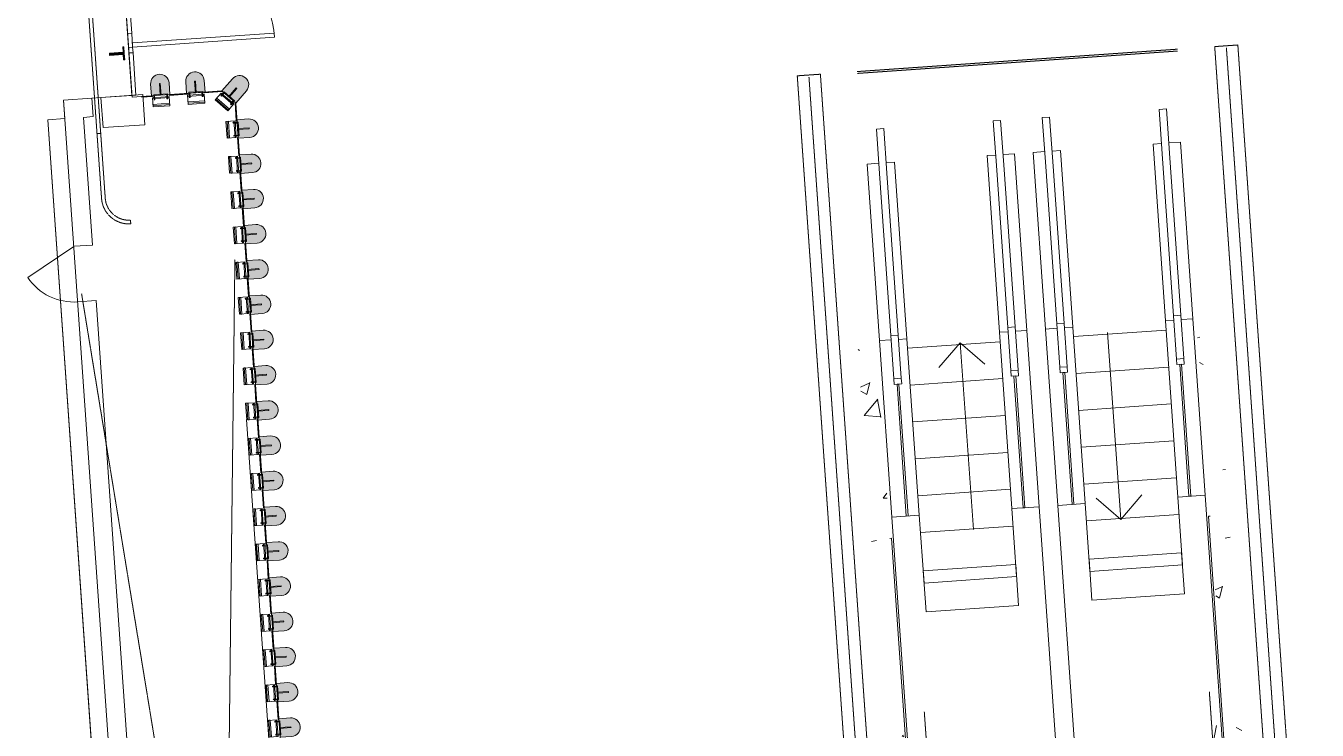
# Model space of a CAD drawing. Header units: millimetres. Extents: x 306 to 836129804, y -168137 to 818603917.
# Drawn here: x 833831609 to 833845526, y 818011718 to 818019308 of the extents above; entities that cross this region are included whole.
import ezdxf

# ---------------------------------------------------------------- set-up
doc = ezdxf.new("R2010")
doc.units = ezdxf.units.MM
doc.header["$LTSCALE"] = 3
doc.linetypes.add('Overhead', pattern=[1.8, 1.2, -0.6])
for name, color, linetype, lineweight in [('A-000-M_MASS', 251, 'Continuous', 13), ('A-010-M_LINE', 251, 'Continuous', 13), ('A-010-M_LINE-T', 251, 'Continuous', 13), ('A-200-M_WALL_INT', 251, 'Continuous', 13), ('A-214-M_CURT_WALL', 251, 'Continuous', 13), ('A-215-M_CURT_PANEL', 251, 'Continuous', 13), ('A-230-H_FLOOR', 251, 'Continuous', 18), ('A-325-M_DOOR', 251, 'Continuous', 13), ('A-340-M_RAILING', 251, 'Continuous', 13), ('A-770-ME_FFE_SA', 251, 'Continuous', 13), ('A-770-MH_FFE_SA', 251, 'Overhead', 13), ('A-810-M_ROOMS', 251, 'Continuous', 13), ('Z-060-M_DETAIL', 253, 'Continuous', 5), ('Z-060-M_LINE_MEDIUM', 253, 'Continuous', 9)]:
    doc.layers.add(name, color=color, linetype=linetype, lineweight=lineweight)
doc.layers.add('UAJ-00XREF', color=7, linetype='Continuous')
doc.layers.get('A-770-ME_FFE_SA').off()

# ---------------------------------------------------------------- blocks, each defined once
blk = doc.blocks.new('ARC_CWP_PERFORATED METAL_STRAIGHT - ARC_CWP_PERFORATED METAL_STRAIGHT-39675534-0300')
at = {"layer": 'A-215-M_CURT_PANEL', "lineweight": 9}
for p, q in [((56.225, -5), (-56.225, -5)), ((-56.225, -5), (-56.225, -8)), ((-56.225, -8), (56.225, -8)), ((56.225, -5), (56.225, -8))]:
    blk.add_line(p, q, dxfattribs=at)
blk = doc.blocks.new('Top Rail Type - Top Rail_Internal_-19962191-0300')
at = {"layer": 'A-340-M_RAILING'}
for p, q in [((46914, 91648), (46895, 91648)), ((46895, 91648), (46895, 88813)), ((46895, 88066), (46895, 76995)), ((46933, 88066), (46933, 76995)), ((46933, 76995), (46895, 76995))]:
    blk.add_line(p, q, dxfattribs=at)
blk = doc.blocks.new('Top Rail Type - Top Rail_Internal_-19962368-0300')
at = {"layer": 'A-340-M_RAILING'}
for p, q in [((43473, 91648), (43454, 91648)), ((43473, 91648), (43473, 88813)), ((43435, 88066), (43435, 76995)), ((43473, 88066), (43473, 76995)), ((43473, 76995), (43435, 76995))]:
    blk.add_line(p, q, dxfattribs=at)
blk = doc.blocks.new('ARC_CWP_PERFORATED METAL_STRAIGHT - ARC_CWP_PERFORATED METAL_STRAIGHT-V7-0300')
at = {"layer": 'A-215-M_CURT_PANEL', "lineweight": 9}
for p, q in [((-98, -8), (100, -8)), ((100, -5), (-95, -5)), ((100, -5), (100, -8))]:
    blk.add_line(p, q, dxfattribs=at)
blk = doc.blocks.new('System Panel - ARC_Glazed-39917929-0300')
at = {"layer": 'A-215-M_CURT_PANEL', "lineweight": 9}
for p, q in [((-229, 0), (229, 0)), ((-229, -44), (-229, 0)), ((229, -44), (229, 0)), ((229, -44), (-229, -44))]:
    blk.add_line(p, q, dxfattribs=at)
blk = doc.blocks.new('DCW_06b - L_GF_EXIBITION DOUBLE DOOR-39917930-0300')
at = {"layer": 'A-325-M_DOOR'}
for p, q in [((-1477, 1578), (-1477, 45)), ((-1432, 1576), (-1432, 45)), ((1432, 1576), (1432, 45)), ((1477, 1579), (1477, 45)), ((-1477, 45), (-1432, 45)), ((-150, 45), (0, 45)), ((0, 0), (-150, 0)), ((0, 45), (150, 45)), ((150, 0), (0, 0)), ((1477, 45), (1432, 45))]:
    blk.add_line(p, q, dxfattribs=at)
at = {"layer": 'A-325-M_DOOR', "lineweight": 9}
for p, q in [((-1537, 45), (-1477, 45)), ((-1477, 0), (-1537, 0)), ((-1477, 45), (-1328, 45)), ((-1477, 0), (-1477, 45)), ((-1477, 45), (-1477, 0)), ((-1328, 0), (-1477, 0)), ((-1328, 45), (-150, 45)), ((-1328, 0), (-1328, 45)), ((-1328, 45), (-1328, 0)), ((-150, 0), (-1328, 0)), ((-150, 45), (-150, 0)), ((-150, 0), (-150, 45)), ((0, 0), (0, 45)), ((0, 45), (0, 0)), ((150, 45), (1327, 45)), ((150, 0), (150, 45)), ((150, 45), (150, 0)), ((1327, 0), (150, 0)), ((1327, 45), (1327, 0)), ((1327, 45), (1477, 45)), ((1327, 0), (1327, 45)), ((1477, 0), (1327, 0)), ((1477, 45), (1477, 0)), ((1477, 45), (1537, 45)), ((1477, 0), (1477, 45)), ((1537, 0), (1477, 0))]:
    blk.add_line(p, q, dxfattribs=at)
at = {"layer": 'A-325-M_DOOR', "flags": 128}
for points in [[(-138, 146), (-141, 145), (-143, 142), (-145, 140), (-147, 137), (-148, 134), (-149, 130), (-150, 127), (-150, 124), (-150, 120), (-149, 117), (-148, 114), (-146, 111), (-145, 109), (-143, 106), (-140, 104), (-137, 102), (-134, 100), (-131, 99), (-128, 98), (-124, 98), (-121, 98), (-118, 99), (-114, 100), (-112, 101)], [(0, 45), (0, 53), (-1, 61), (-4, 69), (-11, 74), (-17, 79), (-23, 85), (-28, 91), (-33, 98), (-37, 105), (-41, 112), (-46, 119), (-50, 126), (-56, 132), (-62, 138), (-68, 143), (-75, 147), (-83, 150), (-91, 152), (-99, 154), (-107, 154), (-115, 154), (-123, 153), (-131, 151), (-138, 146)], [(138, 146), (131, 151), (123, 153), (115, 154), (107, 154), (99, 154), (91, 152), (83, 150), (75, 147), (68, 143), (62, 138), (56, 132), (50, 126), (46, 119), (41, 112), (37, 105), (33, 98), (28, 91), (23, 85), (17, 79), (11, 74), (4, 69), (1, 61), (0, 53), (0, 45)], [(112, 101), (114, 100), (118, 99), (121, 98), (124, 98), (128, 98), (131, 99), (134, 100), (137, 102), (140, 104), (143, 106), (145, 109), (146, 111), (148, 114), (149, 117), (150, 120), (150, 124), (150, 127), (149, 130), (148, 134), (147, 137), (145, 140), (143, 142), (141, 145), (138, 146)], [(-88, 59), (-91, 59), (-94, 59), (-97, 59), (-100, 59), (-103, 59), (-106, 59), (-108, 59), (-111, 59), (-114, 59), (-117, 59), (-120, 59), (-123, 59), (-126, 59), (-129, 59), (-132, 59), (-135, 58), (-137, 58), (-140, 58), (-143, 57), (-146, 55), (-148, 53), (-149, 51), (-150, 48), (-150, 45)], [(-150, 0), (-150, -3), (-149, -6), (-148, -8), (-146, -10), (-143, -12), (-140, -13), (-137, -13), (-135, -13), (-132, -14), (-129, -14), (-126, -14), (-123, -14), (-120, -14), (-117, -14), (-114, -14), (-111, -14), (-108, -14), (-106, -14), (-103, -14), (-100, -14), (-97, -14), (-94, -14), (-91, -14), (-88, -14)], [(-138, -102), (-131, -106), (-123, -108), (-115, -109), (-107, -109), (-99, -109), (-91, -107), (-83, -105), (-75, -102), (-68, -98), (-62, -93), (-56, -87), (-50, -81), (-46, -74), (-41, -67), (-37, -60), (-33, -53), (-28, -46), (-23, -40), (-17, -34), (-11, -29), (-4, -24), (-1, -16), (0, -8), (0, 0)], [(-112, 101), (-104, 104), (-96, 106), (-88, 107)], [(-88, 107), (-86, 107), (-83, 106), (-80, 105), (-77, 104), (-74, 102), (-72, 100), (-70, 97), (-68, 95), (-67, 92), (-66, 89), (-65, 86), (-65, 83), (-65, 80), (-66, 77), (-67, 75), (-68, 72), (-70, 69), (-72, 67), (-74, 64), (-77, 63), (-80, 61), (-82, 60), (-85, 59), (-88, 59)], [(0, 0), (0, -8), (1, -16), (4, -24), (11, -29), (17, -34), (23, -40), (28, -46), (33, -53), (37, -60), (41, -67), (46, -74), (50, -81), (56, -87), (62, -93), (68, -98), (75, -102), (83, -105), (91, -107), (99, -109), (107, -109), (115, -109), (123, -108), (131, -106), (138, -102)], [(88, 59), (85, 59), (82, 60), (80, 61), (77, 63), (74, 64), (72, 67), (70, 69), (68, 72), (67, 75), (66, 77), (65, 80), (65, 83), (65, 86), (66, 89), (67, 92), (68, 95), (70, 97), (72, 100), (74, 102), (77, 104), (80, 105), (83, 106), (86, 107), (88, 107)], [(88, 107), (96, 106), (104, 104), (112, 101)], [(150, 45), (150, 48), (149, 51), (148, 53), (146, 55), (143, 57), (140, 58), (137, 58), (135, 58), (132, 59), (129, 59), (126, 59), (123, 59), (120, 59), (117, 59), (114, 59), (111, 59), (108, 59), (106, 59), (103, 59), (100, 59), (97, 59), (94, 59), (91, 59), (88, 59)], [(88, -14), (91, -14), (94, -14), (97, -14), (100, -14), (103, -14), (106, -14), (108, -14), (111, -14), (114, -14), (117, -14), (120, -14), (123, -14), (126, -14), (129, -14), (132, -14), (135, -13), (137, -13), (140, -13), (143, -12), (146, -10), (148, -8), (149, -6), (150, -3), (150, 0)], [(-112, -56), (-114, -55), (-118, -54), (-121, -53), (-124, -53), (-128, -54), (-131, -54), (-134, -55), (-137, -57), (-140, -59), (-143, -61), (-145, -64), (-146, -66), (-148, -69), (-149, -72), (-150, -75), (-150, -79), (-150, -82), (-149, -85), (-148, -89), (-147, -92), (-145, -95), (-143, -97), (-141, -100), (-138, -102)], [(-88, -62), (-96, -62), (-104, -59), (-112, -56)], [(-88, -14), (-85, -15), (-82, -15), (-80, -16), (-77, -18), (-74, -19), (-72, -22), (-70, -24), (-68, -27), (-67, -30), (-66, -33), (-65, -35), (-65, -38), (-65, -41), (-66, -44), (-67, -47), (-68, -50), (-70, -52), (-72, -55), (-74, -57), (-77, -59), (-80, -60), (-83, -61), (-86, -62), (-88, -62)], [(88, -62), (86, -62), (83, -61), (80, -60), (77, -59), (74, -57), (72, -55), (70, -52), (68, -50), (67, -47), (66, -44), (65, -41), (65, -38), (65, -35), (66, -33), (67, -30), (68, -27), (70, -24), (72, -22), (74, -19), (77, -18), (80, -16), (82, -15), (85, -15), (88, -14)], [(112, -56), (104, -59), (96, -62), (88, -62)], [(138, -102), (141, -100), (143, -97), (145, -95), (147, -92), (148, -89), (149, -85), (150, -82), (150, -79), (150, -75), (149, -72), (148, -69), (146, -66), (145, -64), (143, -61), (140, -59), (137, -57), (134, -55), (131, -54), (128, -54), (124, -53), (121, -53), (118, -54), (114, -55), (112, -56)]]:
    blk.add_lwpolyline(points, dxfattribs=at)
at = {"layer": 'A-325-M_DOOR'}
for centre, start, end in [((-1535, 45), 360, 87.8674), ((1535, 45), 92.1341, 180)]:
    blk.add_arc(centre, 1535, start, end, dxfattribs=at)
blk = doc.blocks.new('Circular Mullion - B1_STEEL-33436301-0300')
at = {"layer": 'A-214-M_CURT_WALL', "lineweight": 9}
blk.add_hatch(color=256, dxfattribs=at).paths.add_polyline_path([(-70, -50), (70, -50), (70, -62), (12.5, -62), (12.5, -210), (-12.5, -210), (-12.5, -62), (-70, -62)], flags=0)
for p, q in [((-70, -50), (-70, -62)), ((-70, -50), (0, -50)), ((-70, -62), (-12.5, -62)), ((-12.5, -62), (-12.5, -210)), ((70, -50), (0, -50)), ((12.5, -210), (12.5, -62)), ((12.5, -62), (70, -62)), ((70, -62), (70, -50)), ((-12.5, -210), (12.5, -210))]:
    blk.add_line(p, q, dxfattribs=at)
blk = doc.blocks.new('ARC_FS_FIRE SHUTTER LATERAL SINGLE  - ARC_FS_FIRE SHUTTER LATERAL SINGLE -37666162-0300')
at = {"layer": 'A-770-MH_FFE_SA'}
for p, q in [((-4400, 20), (-5100, 20)), ((-4400, -20), (-4400, 20)), ((-4400, 20), (50, 20)), ((50, -20), (50, 20)), ((-4400, -20), (-5100, -20)), ((50, -20), (-4400, -20)), ((-5355, -275), (-5395, -275))]:
    blk.add_line(p, q, dxfattribs=at)
for radius in [295, 255]:
    blk.add_arc((-5100, -275), radius, 90, 180, dxfattribs=at)
blk = doc.blocks.new('ARC_SC_SMOKE CURTAIN VERTICA_SIDE BY SIDE - ARC_SC_SMOKE CURTAIN VERTICA_SIDE BY SIDE-41443413-0300')
at = {"layer": 'A-770-MH_FFE_SA'}
for p, q in [((-6130, -125), (-6130, 125)), ((-6130, 125), (6130, 125)), ((-6110, 0), (6110, 0)), ((6130, 125), (6130, -125)), ((6130, -125), (-6130, -125))]:
    blk.add_line(p, q, dxfattribs=at)
blk = doc.blocks.new('ARC_SC_SMOKE CURTAIN VERTICA_SIDE BY SIDE - ARC_SC_SMOKE CURTAIN VERTICA_SIDE BY SIDE-41443374-0300')
at = {"layer": 'A-770-MH_FFE_SA'}
for p, q in [((6130, 125), (-6130, 125)), ((-6130, 125), (-6130, -125)), ((-6110, 0), (6110, 0)), ((6130, -125), (6130, 125)), ((-6130, -125), (6130, -125))]:
    blk.add_line(p, q, dxfattribs=at)
blk = doc.blocks.new('ARC_SC_SMOKE CURTAIN VERTICAL - ARC_SC_SMOKE CURTAIN VERTICAL-40824820-0300')
at = {"layer": 'A-770-MH_FFE_SA'}
for p, q in [((1732, 30), (-1728, 30)), ((1732, 10), (-1728, 10))]:
    blk.add_line(p, q, dxfattribs=at)
blk = doc.blocks.new('ARC_GEN_Kone-ECO3000-Escalator_ARUP amended_1400D - ESCALATOR D_G_F-2_F_REVISED-25751868-0300')
at = {"layer": 'A-000-M_MASS'}
for p, q in [((-591, 10905), (-671, 10905)), ((-671, 10905), (-671, 10425)), ((-591, 10425), (-591, 10905)), ((671, 10905), (591, 10905)), ((591, 10905), (591, 10425)), ((671, 10425), (671, 10905)), ((-796, 8629), (-796, 10537)), ((-671, 10537), (-796, 10537)), ((-500, 10537), (-591, 10537)), ((-500, 10537), (-500, 8629)), ((591, 10537), (500, 10537)), ((500, 8629), (500, 10537)), ((796, 10537), (671, 10537)), ((796, 10537), (796, 8629)), ((-671, 8675), (-671, 10425)), ((-591, 10425), (-591, 8675)), ((591, 8675), (591, 10425)), ((671, 10425), (671, 8675)), ((-671, 8675), (-591, 8675)), ((-671, 8208), (-671, 8675)), ((-591, 8675), (-591, 8208)), ((591, 8675), (671, 8675)), ((591, 8208), (591, 8675)), ((671, 8675), (671, 8208)), ((-796, 6724), (-796, 8629)), ((-671, 8629), (-796, 8629)), ((-500, 8629), (-591, 8629)), ((-500, 8629), (-500, 6724)), ((500, 8527), (-500, 8527)), ((591, 8629), (500, 8629)), ((500, 6724), (500, 8629)), ((796, 8629), (671, 8629)), ((796, 8629), (796, 6724)), ((500, 8128), (-500, 8128)), ((500, 7730), (-500, 7730)), ((500, 7331), (-500, 7331)), ((500, 6933), (-500, 6933)), ((500, 6535), (-500, 6535))]:
    blk.add_line(p, q, dxfattribs=at)
at = {"layer": 'A-000-M_MASS', "lineweight": 18}
for p, q in [((-671, 8148), (-671, 8208)), ((-591, 8208), (-671, 8208)), ((-671, 8148), (-591, 8148)), ((-641, 6724), (-641, 8148)), ((-641, 8148), (-621, 8148)), ((-621, 8148), (-621, 6724)), ((-591, 8208), (-591, 8148)), ((591, 8148), (591, 8208)), ((671, 8208), (591, 8208)), ((591, 8148), (671, 8148)), ((621, 6724), (621, 8148)), ((621, 8148), (641, 8148)), ((641, 8148), (641, 6724)), ((671, 8208), (671, 8148)), ((-796, 6724), (-796, 3614)), ((-796, 6724), (-500, 6724)), ((-641, 6724), (-621, 6724)), ((-500, 6724), (-500, 5990)), ((796, 6724), (500, 6724)), ((500, 6724), (500, 5990)), ((621, 6724), (641, 6724)), ((796, 3614), (796, 6724)), ((-500, 5679), (-500, 6122)), ((-500, 6122), (500, 6122)), ((-500, 5990), (500, 5990)), ((500, 6122), (500, 5679)), ((-500, 5679), (500, 5679)), ((-796, 3614), (796, 3614))]:
    blk.add_line(p, q, dxfattribs=at)
blk = doc.blocks.new('ARC_ACCESS_PANEL_SINGLE_TIMBER_TYPE11 - 600w x 2000h-39249712-0300')
at = {"layer": 'A-325-M_DOOR'}
blk.add_line((425, 75), (125, 595), dxfattribs=at)
blk.add_arc((425, 75), 600, 120, 180, dxfattribs=at)
blk = doc.blocks.new('ARC_CWP_PERFORATED METAL_STRAIGHT - ARC_CWP_PERFORATED METAL_STRAIGHT-V217-0300')
at = {"layer": 'A-215-M_CURT_PANEL', "lineweight": 9}
for p, q in [((100, -5), (-100, -5)), ((-100, -5), (-100, -8)), ((-100, -8), (100, -8)), ((100, -5), (100, -8))]:
    blk.add_line(p, q, dxfattribs=at)
blk = doc.blocks.new('Circular Mullion - ARC_225mm CERAMIC MULLION-27539017-0300')
at = {"layer": 'Z-060-M_DETAIL', "lineweight": 9}
blk.add_hatch(color=256, dxfattribs=at).paths.add_polyline_path([(100, -125), (97, -151), (87, -175), (71, -196), (50, -212), (26, -222), (0, -225), (-26, -222), (-50, -212), (-71, -196), (-87, -175), (-97, -151), (-100, -125), (-100, 0), (100, 0)], flags=0)
at = {"layer": 'Z-060-M_DETAIL'}
for p, q in [((-90, 120), (90, 120)), ((-90, 21), (-90, 120)), ((90, 108), (-90, 108)), ((-90, 108), (-90, 93)), ((-90, 93), (90, 93)), ((90, 33), (-90, 33)), ((90, 21), (-90, 21)), ((-75, 45), (-65, 45)), ((-75, 0), (-75, 45)), ((-65, 45), (-65, 0)), ((65, 45), (75, 45)), ((65, 0), (65, 45)), ((75, 45), (75, 0)), ((90, 120), (90, 21)), ((90, 93), (90, 108)), ((-75, 0), (-75, -10)), ((-65, 0), (-75, 0)), ((-75, -10), (75, -10)), ((-5, -125), (-5, 0)), ((5, -125), (-5, -125)), ((5, -125), (5, 0)), ((75, 0), (65, 0)), ((75, -10), (75, 0))]:
    blk.add_line(p, q, dxfattribs=at)
at = {"layer": 'Z-060-M_LINE_MEDIUM'}
for p, q in [((100, 0), (-100, 0)), ((-100, 0), (-100, -125)), ((100, -125), (100, 0))]:
    blk.add_line(p, q, dxfattribs=at)
blk.add_arc((0, -125), 100, 180, 360, dxfattribs=at)
blk = doc.blocks.new('ARC_CWP_PERFORATED METAL_STRAIGHT - ARC_CWP_PERFORATED METAL_STRAIGHT-V206-0300')
at = {"layer": 'A-215-M_CURT_PANEL', "lineweight": 9}
for p, q in [((95, -5), (-100, -5)), ((-100, -5), (-100, -8)), ((-100, -8), (98, -8))]:
    blk.add_line(p, q, dxfattribs=at)
blk = doc.blocks.new('Circular Mullion - Perforated Mesh-26022574-0300')
at = {"layer": 'A-214-M_CURT_WALL'}
blk.add_hatch(color=256, dxfattribs=at).paths.add_polyline_path([(71, -246), (87, -225), (97, -197), (100, -175), (100, 0), (-100, 0), (-100, -175), (-97, -201), (-87, -225), (-71, -246), (-50, -262), (-26, -272), (0, -275), (26, -272), (50, -262)], flags=0)
at = {"layer": 'Z-060-M_DETAIL'}
for p, q in [((-100, 0), (-100, -175)), ((100, 0), (-100, 0)), ((-90, 120), (90, 120)), ((-90, 21), (-90, 120)), ((90, 108), (-90, 108)), ((-90, 108), (-90, 93)), ((-90, 93), (90, 93)), ((90, 33), (-90, 33)), ((90, 21), (-90, 21)), ((-75, 45), (-65, 45)), ((-75, 0), (-75, 45)), ((-65, 45), (-65, 0)), ((65, 45), (75, 45)), ((65, 0), (65, 45)), ((75, 45), (75, 0)), ((90, 120), (90, 21)), ((90, 93), (90, 108)), ((-75, 0), (-75, -10)), ((-65, 0), (-75, 0)), ((-75, -10), (75, -10)), ((-5, -125), (-5, 0)), ((5, -125), (-5, -125)), ((5, -125), (5, 0)), ((75, 0), (65, 0)), ((75, -10), (75, 0)), ((100, -175), (100, 0))]:
    blk.add_line(p, q, dxfattribs=at)
blk.add_arc((0, -175), 100, 180, 360, dxfattribs=at)
blk = doc.blocks.new('ARC_CWP_PERFORATED METAL_STRAIGHT - ARC_CWP_PERFORATED METAL_STRAIGHT-40497949-0300')
at = {"layer": 'A-215-M_CURT_PANEL', "lineweight": 9}
for p, q in [((100, -5), (-100, -5)), ((-100, -5), (-100, -8)), ((-100, -8), (100, -8)), ((100, -5), (100, -8))]:
    blk.add_line(p, q, dxfattribs=at)
blk = doc.blocks.new('3A35X-MAGP-P-MP-00')
at = {"layer": 'A-230-H_FLOOR', "lineweight": 9}
h = blk.add_hatch(dxfattribs=at)
h.set_pattern_fill('FP_138', color=256, angle=3.9989, style=0, pattern_type=2)
h.set_pattern_definition([(53.9989, (834383717.2, 817919328.7), (1462.816, -25.562), [152.4, -1676.4]), (358.9989, (834383717.2, 817919328.7), (-387.846, 1505.07), [121.92, -1341.12]), (104.4499, (834383839.1, 817919326.5), (1074.982, 1479.501), [129.52, -1424.72]), (50.183, (834383688.9, 817919734), (2186.808, -184.288), [228.6, -2514.6]), (100.635, (834383871, 817919718.7), (1756.557, 2107.05), [194.28, -2137.08]), (355.183, (834383688.9, 817919734), (1756.58, 2107.03), [182.88, -2011.68]), (24.9989, (834383898.7, 817919646.9), (1267.016, -731.544), [152.4, -1676.4]), (329.9989, (834383898.7, 817919646.9), (390.455, 1504.396), [121.92, -1341.12]), (75.4499, (834384004.2, 817919585.9), (1657.477, 772.84), [129.52, -1424.72]), (41.4989, (834383717.2, 817919328.66), (-22.524, 676.5165), [67.056, -1257.808, 67.056, -1294.384, -1346.2]), (41.4989, (834383717.2, 817919328.66), (-22.524, 676.5165), [-2686.304, 67.056, -1279.144]), (11.4989, (834383717.2, 817919328.66), (477.3656, 836.7717), [67.056, -709.168, 67.056, -1227.328, -513.08]), (11.4989, (834383717.2, 817919328.66), (477.3656, 836.7717), [-2070.608, 67.056, -446.024]), (331.4989, (834383265.17, 817919297.06), (1085.2828, 29.9265), [67.056, -440.944, 67.056, -1517.904, -2103.12]), (331.4989, (834383265.17, 817919297.06), (1085.2828, 29.9265), [-2092.96, 67.056, -2036.064]), (321.4989, (834383062.5, 817919282.9), (1167.964, 285.56), [67.056, -593.344, 67.056, -985.52, -1493.52]), (321.4989, (834383062.5, 817919282.9), (1167.964, 285.56), [-1712.976, 67.056, -1426.464])])
h.paths.add_polyline_path([(834424042, 818010429), (834424575, 818010466), (834424176, 818016172), (834423976, 818016158), (834424347, 818010851), (834420896, 818010610), (834420525, 818015917), (834420325, 818015903), (834420724, 818010197), (834423996, 818010426)], flags=0)
at = {"layer": 'A-010-M_LINE', "linetype": 'Overhead'}
for p, q in [((834413395, 817998128), (834413615, 818016790)), ((834411963, 818016419), (834414926, 817998320)), ((834424117, 818012132), (834425031, 817999064)), ((834421958, 817998849), (834421045, 818011917))]:
    blk.add_line(p, q, dxfattribs=at)
at = {"layer": 'A-010-M_LINE'}
for p, q in [((834421203, 818015627), (834421433, 818015891)), ((834421697, 818015662), (834421433, 818015891)), ((834421574, 818013879), (834421433, 818015891)), ((834423021, 818016002), (834423162, 818013990)), ((834422897, 818014220), (834423162, 818013990)), ((834423391, 818014254), (834423162, 818013990))]:
    blk.add_line(p, q, dxfattribs=at)
at = {"layer": 'A-010-M_LINE', "lineweight": 9}
blk.add_line((834424193, 818011767), (834421722, 817998797), dxfattribs=at)
at = {"layer": 'A-010-M_LINE-T'}
blk.add_line((834413739, 818015067), (834414884, 817998687), dxfattribs=at)
at = {"layer": 'A-200-M_WALL_INT'}
for p, q in [((834412171, 818018536), (834412622, 818018567)), ((834412171, 818018536), (834412194, 818018212)), ((834412622, 818018567), (834412644, 818018243)), ((834411769, 818018508), (834412072, 818018529)), ((834411769, 818018508), (834413293, 817996708)), ((834412072, 818018529), (834412086, 818018330)), ((834411599, 818018295), (834411783, 818018308)), ((834413095, 817996893), (834411599, 818018295)), ((834412086, 818018330), (834411983, 818018322)), ((834411983, 818018322), (834412079, 818016945)), ((834412644, 818018243), (834412194, 818018212)), ((834411880, 818016932), (834412079, 818016945)), ((834411921, 818016333), (834412121, 818016347)), ((834413295, 817999555), (834412121, 818016347))]:
    blk.add_line(p, q, dxfattribs=at)
at = {"layer": 'A-810-M_ROOMS', "flags": 128}
for points in [[(834414168, 817994762), (834414029, 817996758), (834414017, 817996920), (834413882, 817998856), (834413346, 817998819), (834413479, 817996921), (834413582, 817996928), (834413596, 817996729), (834413293, 817996708), (834413279, 817996906), (834413095, 817996893), (834411599, 818018295), (834411783, 818018308), (834411769, 818018508), (834412072, 818018529), (834412171, 818018536), (834412505, 818018559), (834412496, 818018677), (834412225, 818022559)], [(834412225, 818022559), (834412506, 818018539), (834413474, 818018607), (834413624, 818018476), (834415115, 817997150), (834415137, 817996845), (834415137, 817996836), (834414029, 817996758), (834414168, 817994762)]]:
    blk.add_lwpolyline(points, dxfattribs=at)
at = {"layer": 'A-000-M_MASS', "rotation": 3.998908525771384}
for p in [(834423746, 818007488), (834421959, 818007363)]:
    blk.add_blockref('ARC_GEN_Kone-ECO3000-Escalator_ARUP amended_1400D - ESCALATOR D_G_F-2_F_REVISED-25751868-0300', p, dxfattribs=at)
at = {"layer": 'A-214-M_CURT_WALL', "lineweight": 9, "extrusion": (0, 0, -1)}
for name, p, rotation in [('Circular Mullion - B1_STEEL-33436301-0300', (-834412473, 818019016), 86.00109147422872), ('Circular Mullion - ARC_225mm CERAMIC MULLION-27539017-0300', (-834413194, 818018587), 176.0010914742286), ('Circular Mullion - ARC_225mm CERAMIC MULLION-27539017-0300', (-834412815, 818018561), 176.0010914742286), ('Circular Mullion - ARC_225mm CERAMIC MULLION-27539017-0300', (-834413644, 818018196), 266.0010914742286), ('Circular Mullion - ARC_225mm CERAMIC MULLION-27539017-0300', (-834413671, 818017817), 266.0010914742286), ('Circular Mullion - ARC_225mm CERAMIC MULLION-27539017-0300', (-834413697, 818017437), 266.0010914742286), ('Circular Mullion - ARC_225mm CERAMIC MULLION-27539017-0300', (-834413724, 818017058), 266.0010914742286), ('Circular Mullion - ARC_225mm CERAMIC MULLION-27539017-0300', (-834413750, 818016678), 266.0010914742286), ('Circular Mullion - ARC_225mm CERAMIC MULLION-27539017-0300', (-834413777, 818016298), 266.0010914742286), ('Circular Mullion - ARC_225mm CERAMIC MULLION-27539017-0300', (-834413803, 818015919), 266.0010914742286), ('Circular Mullion - ARC_225mm CERAMIC MULLION-27539017-0300', (-834413830, 818015539), 266.0010914742286), ('Circular Mullion - ARC_225mm CERAMIC MULLION-27539017-0300', (-834413856, 818015159), 266.0010914742286), ('Circular Mullion - ARC_225mm CERAMIC MULLION-27539017-0300', (-834413883, 818014780), 266.0010914742286), ('Circular Mullion - ARC_225mm CERAMIC MULLION-27539017-0300', (-834413909, 818014400), 266.0010914742286), ('Circular Mullion - ARC_225mm CERAMIC MULLION-27539017-0300', (-834413936, 818014020), 266.0010914742286), ('Circular Mullion - ARC_225mm CERAMIC MULLION-27539017-0300', (-834413963, 818013641), 266.0010914742286), ('Circular Mullion - ARC_225mm CERAMIC MULLION-27539017-0300', (-834413989, 818013261), 266.0010914742286), ('Circular Mullion - ARC_225mm CERAMIC MULLION-27539017-0300', (-834414016, 818012881), 266.0010914742286), ('Circular Mullion - ARC_225mm CERAMIC MULLION-27539017-0300', (-834414042, 818012502), 266.0010914742286), ('Circular Mullion - ARC_225mm CERAMIC MULLION-27539017-0300', (-834414069, 818012122), 266.0010914742286), ('Circular Mullion - ARC_225mm CERAMIC MULLION-27539017-0300', (-834414095, 818011742), 266.0010914742286)]:
    blk.add_blockref(name, p, dxfattribs=dict(at, rotation=rotation))
at = {"layer": 'A-214-M_CURT_WALL', "extrusion": (0, 0, -1), "rotation": 221.0010914742284}
blk.add_blockref('Circular Mullion - Perforated Mesh-26022574-0300', (-834413549, 818018541), dxfattribs=at)
at = {"layer": 'A-215-M_CURT_PANEL', "lineweight": 9, "rotation": 93.99890852577133}
blk.add_blockref('System Panel - ARC_Glazed-39917929-0300', (834412489, 818018787), dxfattribs=at)
at = {"layer": 'A-215-M_CURT_PANEL'}
for name, p, rotation in [('ARC_CWP_PERFORATED METAL_STRAIGHT - ARC_CWP_PERFORATED METAL_STRAIGHT-39675534-0300', (834412669, 818018551), 3.998908525771384), ('ARC_CWP_PERFORATED METAL_STRAIGHT - ARC_CWP_PERFORATED METAL_STRAIGHT-V217-0300', (834413005, 818018574), 3.998908525771384), ('ARC_CWP_PERFORATED METAL_STRAIGHT - ARC_CWP_PERFORATED METAL_STRAIGHT-V206-0300', (834413384, 818018601), 3.998908525771384), ('ARC_CWP_PERFORATED METAL_STRAIGHT - ARC_CWP_PERFORATED METAL_STRAIGHT-V7-0300', (834413631, 818018386), 273.9989085257712), ('ARC_CWP_PERFORATED METAL_STRAIGHT - ARC_CWP_PERFORATED METAL_STRAIGHT-40497949-0300', (834413657, 818018007), 273.9989085257712), ('ARC_CWP_PERFORATED METAL_STRAIGHT - ARC_CWP_PERFORATED METAL_STRAIGHT-40497949-0300', (834413684, 818017627), 273.9989085257712), ('ARC_CWP_PERFORATED METAL_STRAIGHT - ARC_CWP_PERFORATED METAL_STRAIGHT-40497949-0300', (834413710, 818017247), 273.9989085257712), ('ARC_CWP_PERFORATED METAL_STRAIGHT - ARC_CWP_PERFORATED METAL_STRAIGHT-40497949-0300', (834413737, 818016868), 273.9989085257712), ('ARC_CWP_PERFORATED METAL_STRAIGHT - ARC_CWP_PERFORATED METAL_STRAIGHT-40497949-0300', (834413763, 818016488), 273.9989085257712), ('ARC_CWP_PERFORATED METAL_STRAIGHT - ARC_CWP_PERFORATED METAL_STRAIGHT-40497949-0300', (834413790, 818016108), 273.9989085257712), ('ARC_CWP_PERFORATED METAL_STRAIGHT - ARC_CWP_PERFORATED METAL_STRAIGHT-40497949-0300', (834413817, 818015729), 273.9989085257712), ('ARC_CWP_PERFORATED METAL_STRAIGHT - ARC_CWP_PERFORATED METAL_STRAIGHT-40497949-0300', (834413843, 818015349), 273.9989085257712), ('ARC_CWP_PERFORATED METAL_STRAIGHT - ARC_CWP_PERFORATED METAL_STRAIGHT-40497949-0300', (834413870, 818014969), 273.9989085257712), ('ARC_CWP_PERFORATED METAL_STRAIGHT - ARC_CWP_PERFORATED METAL_STRAIGHT-40497949-0300', (834413896, 818014590), 273.9989085257712), ('ARC_CWP_PERFORATED METAL_STRAIGHT - ARC_CWP_PERFORATED METAL_STRAIGHT-40497949-0300', (834413923, 818014210), 273.9989085257712), ('ARC_CWP_PERFORATED METAL_STRAIGHT - ARC_CWP_PERFORATED METAL_STRAIGHT-40497949-0300', (834413949, 818013830), 273.9989085257712), ('ARC_CWP_PERFORATED METAL_STRAIGHT - ARC_CWP_PERFORATED METAL_STRAIGHT-40497949-0300', (834413976, 818013451), 273.9989085257712), ('ARC_CWP_PERFORATED METAL_STRAIGHT - ARC_CWP_PERFORATED METAL_STRAIGHT-40497949-0300', (834414002, 818013071), 273.9989085257712), ('ARC_CWP_PERFORATED METAL_STRAIGHT - ARC_CWP_PERFORATED METAL_STRAIGHT-40497949-0300', (834414029, 818012691), 273.9989085257712), ('ARC_CWP_PERFORATED METAL_STRAIGHT - ARC_CWP_PERFORATED METAL_STRAIGHT-40497949-0300', (834414055, 818012312), 273.9989085257712), ('ARC_CWP_PERFORATED METAL_STRAIGHT - ARC_CWP_PERFORATED METAL_STRAIGHT-40497949-0300', (834414082, 818011932), 273.9989085257712)]:
    blk.add_blockref(name, p, dxfattribs=dict(at, rotation=rotation))
at = {"layer": 'A-325-M_DOOR'}
for name, p, rotation in [('DCW_06b - L_GF_EXIBITION DOUBLE DOOR-39917930-0300', (834412365, 818020549), 273.9989085257712), ('ARC_ACCESS_PANEL_SINGLE_TIMBER_TYPE11 - 600w x 2000h-39249712-0300', (834411984, 818016513), 93.99890852577121)]:
    blk.add_blockref(name, p, dxfattribs=dict(at, rotation=rotation))
at = {"layer": 'A-340-M_RAILING', "rotation": 3.998908525771384}
for name in ['Top Rail Type - Top Rail_Internal_-19962191-0300', 'Top Rail Type - Top Rail_Internal_-19962368-0300']:
    blk.add_blockref(name, (834383717, 817919329), dxfattribs=at)
at = {"layer": 'A-770-ME_FFE_SA'}
for name, p, rotation in [('ARC_FS_FIRE SHUTTER LATERAL SINGLE  - ARC_FS_FIRE SHUTTER LATERAL SINGLE -37666162-0300', (834411842, 818022537), 93.99890852577148), ('ARC_SC_SMOKE CURTAIN VERTICA_SIDE BY SIDE - ARC_SC_SMOKE CURTAIN VERTICA_SIDE BY SIDE-41443413-0300', (834424727, 818012978), 93.99890852577474), ('ARC_SC_SMOKE CURTAIN VERTICAL - ARC_SC_SMOKE CURTAIN VERTICAL-40824820-0300', (834422049, 818018946), 183.9989085257713), ('ARC_SC_SMOKE CURTAIN VERTICA_SIDE BY SIDE - ARC_SC_SMOKE CURTAIN VERTICA_SIDE BY SIDE-41443374-0300', (834420228, 818012663), 93.99890852576804)]:
    blk.add_blockref(name, p, dxfattribs=dict(at, rotation=rotation))

msp = doc.modelspace()

# ---------------------------------------------------------------- block references
at = {"layer": 'UAJ-00XREF', "ltscale": 0.5}
msp.add_blockref('3A35X-MAGP-P-MP-00', (-579753, 0), dxfattribs=at)

doc.saveas('drawing.dxf')
